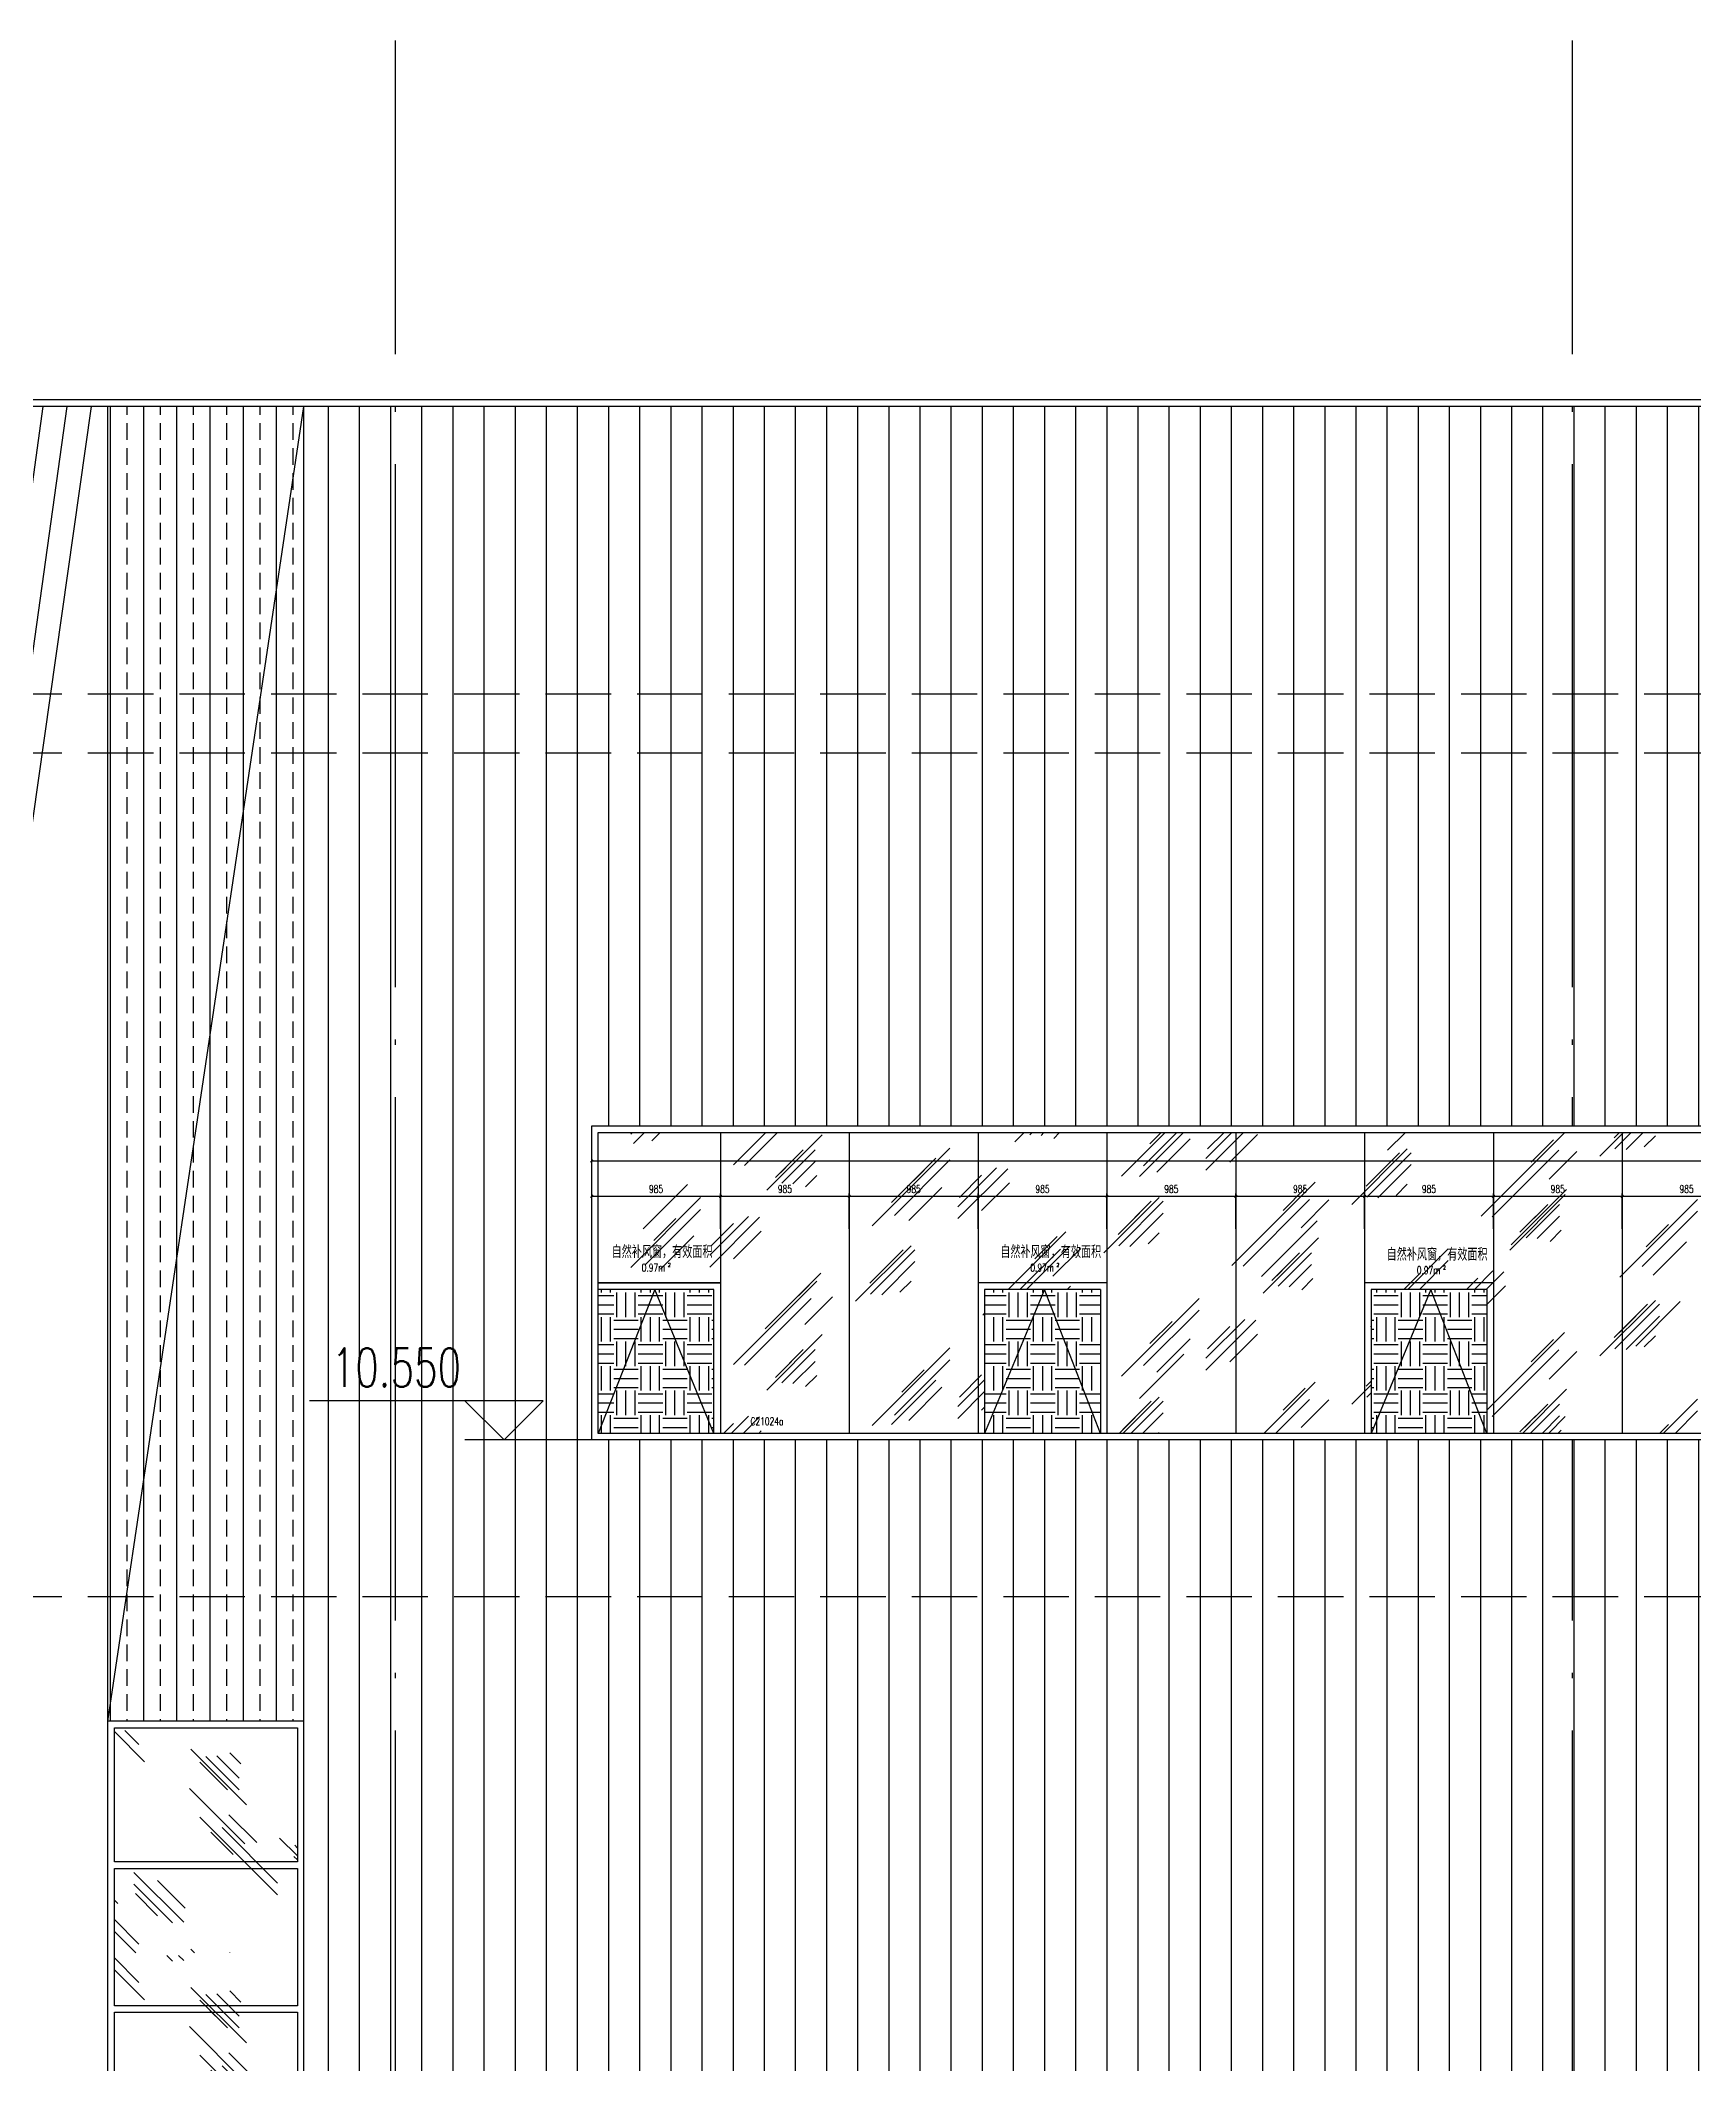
# Model space of a CAD drawing. Extents: x -4210259 to 293730, y -7499 to 868879.
# Drawn here: x 52804 to 65445, y 523021 to 538485 of the extents above; entities that cross this region are included whole.
import ezdxf

# ---------------------------------------------------------------- set-up
doc = ezdxf.new("R2010")
doc.units = 0
doc.header["$LTSCALE"] = 1000
doc.header["$MEASUREMENT"] = 0
doc.linetypes.add('__DASH', pattern=[0.35, 0.25, -0.1])
doc.linetypes.add('DOTE', pattern=[2.4200000000000004, 2, -0.2, 0.02, -0.2])
doc.layers.get('Defpoints').update_dxf_attribs({"color": 210})
for name, color, linetype in [('A-AXIS-DOTE', 14, 'DOTE'), ('A-HATCH-2', 251, 'Continuous'), ('A-LIN-V', 9, 'Continuous'), ('A-WINDOW', 140, 'Continuous'), ('A-门窗表显示尺寸', 160, 'Continuous'), ('AS-WALL', 40, 'Continuous'), ('DIM_ELEV', 3, 'Continuous'), ('PUB_TEXT', 7, 'Continuous'), ('SPACE_HATCH', 8, 'Continuous'), ('参考线', 8, 'Continuous')]:
    doc.layers.add(name, color=color, linetype=linetype)
doc.layers.add('A-WALL-HATCH', color=8, linetype='Continuous', lineweight=13)
doc.layers.add('A-加建区域', color=47, linetype='Continuous', plot=False)
doc.styles.add('_TCH_DIM', font='SIMPLEX', dxfattribs={"bigfont": 'GBCBIG'})
doc.styles.add('_TCH_DIM_T3', font='SIMPLEX', dxfattribs={"width": 0.7058823529411765, "bigfont": 'GBCBIG'})
doc.styles.add('_TCH_SPACE', font='SIMPLEX', dxfattribs={"height": 5, "bigfont": 'GBCBIG'})
doc.styles.add('A-DIM_T3', font='SIMPLEX', dxfattribs={"width": 0.7058823529411765, "bigfont": 'GBCBIG'})
doc.styles.add('A-STANDARD', font='SIMPLEX', dxfattribs={"bigfont": 'GBCBIG'})
doc.dimstyles.new('_TCH_ARCH&&20', dxfattribs={"dimtxt": 59.5, "dimasz": 20, "dimexe": 20, "dimexo": 20, "dimgap": 25.25, "dimtad": 1, "dimdec": 0, "dimzin": 0, "dimdsep": 46, "dimtxsty": '_TCH_DIM_T3', "dimblk": 'ARCHTICK', "dimcen": 0.09, "dimclrt": 7, "dimazin": 2, "dimtfac": 1, "dimtdec": 0, "dimtix": 1, "dimtmove": 2, "dimatfit": 3, "dimfxl": 0, "dimtolj": 1, "dimtzin": 0, "dimarcsym": 0})
doc.dimstyles.new('A-DIM&&20', dxfattribs={"dimtxt": 59.5, "dimasz": 20, "dimexe": 20, "dimexo": 20, "dimgap": 25.25, "dimtad": 1, "dimdec": 0, "dimzin": 0, "dimdsep": 46, "dimtxsty": 'A-DIM_T3', "dimblk": 'ARCHTICK', "dimcen": 0.09, "dimclrt": 7, "dimazin": 2, "dimtfac": 1, "dimtdec": 0, "dimtix": 1, "dimtmove": 2, "dimatfit": 3, "dimfxl": 0, "dimtolj": 1, "dimtzin": 0, "dimarcsym": 0})
pattern_1 = [(90, (0, 0), (-238.125, 0), [])]
pattern_2 = [(0, (0, 0), (187.5, 187.5), [187.5, -187.5]), (0, (0, 70.3125), (187.5, 187.5), [187.5, -187.5]), (0, (0, 140.625), (187.5, 187.5), [187.5, -187.5]), (90, (23.4375, 164.0625), (-187.5, 187.5), [187.5, -187.5]), (90, (93.75, 164.0625), (-187.5, 187.5), [187.5, -187.5]), (90, (164.0625, 164.0625), (-187.5, 187.5), [187.5, -187.5])]

# ---------------------------------------------------------------- blocks, each defined once
blk = doc.blocks.new('_ArchTick')
at = {"color": 0, "linetype": 'ByBlock', "const_width": 0.4}
blk.add_lwpolyline([(-0.5, -0.5), (0.5, 0.5)], dxfattribs=at)
blk = doc.blocks.new('*D1228')
at = {"layer": 'A-门窗表显示尺寸', "color": 0, "lineweight": -2}
for p, q in [((-1802664.319735164, 520137.4520265377), (-1802494.319735164, 520137.4520265377)), ((-1802514.319735164, 519937.4520265377), (-1802514.319735164, 520137.4520265377)), ((-1802664.319735164, 519937.4520265377), (-1802494.319735164, 519937.4520265377))]:
    blk.add_line(p, q, dxfattribs=at)
at = {"layer": 'Defpoints', "color": 0}
for p in [(-1802684.319735164, 520137.4520265377), (-1802514.319735164, 520137.4520265377), (-1802684.319735164, 519937.4520265377)]:
    blk.add_point(p, dxfattribs=at)
at = {"layer": 'A-门窗表显示尺寸', "color": 0, "lineweight": -2, "xscale": 20, "yscale": 20, "zscale": 20}
for p, rotation in [((-1802514.319735164, 520137.4520265377), 90), ((-1802514.319735164, 519937.4520265377), 270)]:
    blk.add_blockref('_ArchTick', p, dxfattribs=dict(at, rotation=rotation))
at = {"layer": 'A-门窗表显示尺寸', "color": 7, "insert": (-1802569.319735163, 520037.4520265381), "char_height": 59.5, "attachment_point": 5, "rotation": 90, "style": '_TCH_DIM_T3'}
blk.add_mtext('\\A1;200', dxfattribs=at)
blk = doc.blocks.new('*D1229')
at = {"layer": 'A-门窗表显示尺寸', "color": 0, "lineweight": -2}
for p, q in [((-1802664.319735164, 521237.4520265376), (-1802494.319735164, 521237.4520265376)), ((-1802514.319735164, 520137.4520265377), (-1802514.319735164, 521237.4520265376)), ((-1802664.319735164, 520137.4520265377), (-1802494.319735164, 520137.4520265377))]:
    blk.add_line(p, q, dxfattribs=at)
at = {"layer": 'Defpoints', "color": 0}
for p in [(-1802684.319735164, 521237.4520265376), (-1802514.319735164, 521237.4520265376), (-1802684.319735164, 520137.4520265377)]:
    blk.add_point(p, dxfattribs=at)
at = {"layer": 'A-门窗表显示尺寸', "color": 0, "lineweight": -2, "xscale": 20, "yscale": 20, "zscale": 20}
for p, rotation in [((-1802514.319735164, 521237.4520265376), 90), ((-1802514.319735164, 520137.4520265377), 270)]:
    blk.add_blockref('_ArchTick', p, dxfattribs=dict(at, rotation=rotation))
at = {"layer": 'A-门窗表显示尺寸', "color": 7, "insert": (-1802569.319735163, 520687.4520265381), "char_height": 59.5, "attachment_point": 5, "rotation": 90, "style": '_TCH_DIM_T3'}
blk.add_mtext('\\A1;1100', dxfattribs=at)
blk = doc.blocks.new('*D1230')
at = {"layer": 'A-门窗表显示尺寸', "color": 0, "lineweight": -2}
for p, q in [((-1802664.319735164, 522337.4520265376), (-1802494.319735164, 522337.4520265376)), ((-1802514.319735164, 521237.4520265376), (-1802514.319735164, 522337.4520265376)), ((-1802664.319735164, 521237.4520265376), (-1802494.319735164, 521237.4520265376))]:
    blk.add_line(p, q, dxfattribs=at)
at = {"layer": 'Defpoints', "color": 0}
for p in [(-1802684.319735164, 522337.4520265376), (-1802514.319735164, 522337.4520265376), (-1802684.319735164, 521237.4520265376)]:
    blk.add_point(p, dxfattribs=at)
at = {"layer": 'A-门窗表显示尺寸', "color": 0, "lineweight": -2, "xscale": 20, "yscale": 20, "zscale": 20}
for p, rotation in [((-1802514.319735164, 522337.4520265376), 90), ((-1802514.319735164, 521237.4520265376), 270)]:
    blk.add_blockref('_ArchTick', p, dxfattribs=dict(at, rotation=rotation))
at = {"layer": 'A-门窗表显示尺寸', "color": 7, "insert": (-1802569.319735163, 521787.452026538), "char_height": 59.5, "attachment_point": 5, "rotation": 90, "style": '_TCH_DIM_T3'}
blk.add_mtext('\\A1;1100', dxfattribs=at)
blk = doc.blocks.new('*D1231')
at = {"layer": 'A-门窗表显示尺寸', "color": 0, "lineweight": -2}
for p, q in [((-1802664.319735164, 523437.4520265376), (-1802494.319735164, 523437.4520265376)), ((-1802514.319735164, 522337.4520265376), (-1802514.319735164, 523437.4520265376)), ((-1802664.319735164, 522337.4520265376), (-1802494.319735164, 522337.4520265376))]:
    blk.add_line(p, q, dxfattribs=at)
at = {"layer": 'Defpoints', "color": 0}
for p in [(-1802684.319735164, 523437.4520265376), (-1802514.319735164, 523437.4520265376), (-1802684.319735164, 522337.4520265376)]:
    blk.add_point(p, dxfattribs=at)
at = {"layer": 'A-门窗表显示尺寸', "color": 0, "lineweight": -2, "xscale": 20, "yscale": 20, "zscale": 20}
for p, rotation in [((-1802514.319735164, 523437.4520265376), 90), ((-1802514.319735164, 522337.4520265376), 270)]:
    blk.add_blockref('_ArchTick', p, dxfattribs=dict(at, rotation=rotation))
at = {"layer": 'A-门窗表显示尺寸', "color": 7, "insert": (-1802569.319735163, 522887.452026538), "char_height": 59.5, "attachment_point": 5, "rotation": 90, "style": '_TCH_DIM_T3'}
blk.add_mtext('\\A1;1100', dxfattribs=at)
blk = doc.blocks.new('*D1232')
at = {"layer": 'A-门窗表显示尺寸', "color": 0, "lineweight": -2}
for p, q in [((-1802664.319735164, 524537.4520265376), (-1802494.319735164, 524537.4520265376)), ((-1802514.319735164, 523437.4520265376), (-1802514.319735164, 524537.4520265376)), ((-1802664.319735164, 523437.4520265376), (-1802494.319735164, 523437.4520265376))]:
    blk.add_line(p, q, dxfattribs=at)
at = {"layer": 'Defpoints', "color": 0}
for p in [(-1802684.319735164, 524537.4520265376), (-1802514.319735164, 524537.4520265376), (-1802684.319735164, 523437.4520265376)]:
    blk.add_point(p, dxfattribs=at)
at = {"layer": 'A-门窗表显示尺寸', "color": 0, "lineweight": -2, "xscale": 20, "yscale": 20, "zscale": 20}
for p, rotation in [((-1802514.319735164, 524537.4520265376), 90), ((-1802514.319735164, 523437.4520265376), 270)]:
    blk.add_blockref('_ArchTick', p, dxfattribs=dict(at, rotation=rotation))
at = {"layer": 'A-门窗表显示尺寸', "color": 7, "insert": (-1802569.319735163, 523987.452026538), "char_height": 59.5, "attachment_point": 5, "rotation": 90, "style": '_TCH_DIM_T3'}
blk.add_mtext('\\A1;1100', dxfattribs=at)
blk = doc.blocks.new('*D1233')
at = {"layer": 'A-门窗表显示尺寸', "color": 0, "lineweight": -2}
for p, q in [((-1802664.319735164, 525637.4520265376), (-1802494.319735164, 525637.4520265376)), ((-1802514.319735164, 524537.4520265376), (-1802514.319735164, 525637.4520265376)), ((-1802664.319735164, 524537.4520265376), (-1802494.319735164, 524537.4520265376))]:
    blk.add_line(p, q, dxfattribs=at)
at = {"layer": 'Defpoints', "color": 0}
for p in [(-1802684.319735164, 525637.4520265376), (-1802514.319735164, 525637.4520265376), (-1802684.319735164, 524537.4520265376)]:
    blk.add_point(p, dxfattribs=at)
at = {"layer": 'A-门窗表显示尺寸', "color": 0, "lineweight": -2, "xscale": 20, "yscale": 20, "zscale": 20}
for p, rotation in [((-1802514.319735164, 525637.4520265376), 90), ((-1802514.319735164, 524537.4520265376), 270)]:
    blk.add_blockref('_ArchTick', p, dxfattribs=dict(at, rotation=rotation))
at = {"layer": 'A-门窗表显示尺寸', "color": 7, "insert": (-1802569.319735163, 525087.452026538), "char_height": 59.5, "attachment_point": 5, "rotation": 90, "style": '_TCH_DIM_T3'}
blk.add_mtext('\\A1;1100', dxfattribs=at)
blk = doc.blocks.new('*D1234')
at = {"layer": 'A-门窗表显示尺寸', "color": 0, "lineweight": -2}
for p, q in [((-1802644.319735164, 525637.4520265376), (-1802300.000000076, 525637.4520265376)), ((-1802320.000000076, 517237.4520265394), (-1802320.000000076, 525637.4520265376)), ((-1802644.319735164, 517237.4520265394), (-1802300.000000076, 517237.4520265394))]:
    blk.add_line(p, q, dxfattribs=at)
at = {"layer": 'Defpoints', "color": 0}
for p in [(-1802664.319735164, 525637.4520265376), (-1802320.000000076, 525637.4520265376), (-1802664.319735164, 517237.4520265394)]:
    blk.add_point(p, dxfattribs=at)
at = {"layer": 'A-门窗表显示尺寸', "color": 0, "lineweight": -2, "xscale": 20, "yscale": 20, "zscale": 20}
for p, rotation in [((-1802320.000000076, 525637.4520265376), 90), ((-1802320.000000076, 517237.4520265394), 270)]:
    blk.add_blockref('_ArchTick', p, dxfattribs=dict(at, rotation=rotation))
at = {"layer": 'A-门窗表显示尺寸', "color": 7, "insert": (-1802375.000000076, 521437.4520265389), "char_height": 59.5, "attachment_point": 5, "rotation": 90, "style": '_TCH_DIM_T3'}
blk.add_mtext('\\A1;8400', dxfattribs=at)
blk = doc.blocks.new('*D1235')
at = {"layer": 'A-门窗表显示尺寸', "color": 0, "lineweight": -2}
for p, q in [((-1803590.399681424, 525102.5479734626), (-1803590.399681424, 525272.0383787705)), ((-1803590.399681424, 525252.0383787705), (-1802090.399681419, 525252.0383787705)), ((-1802090.399681419, 525102.5479734626), (-1802090.399681419, 525272.0383787705))]:
    blk.add_line(p, q, dxfattribs=at)
at = {"layer": 'Defpoints', "color": 0}
for p in [(-1802090.399681419, 525252.0383787705), (-1803590.399681424, 525082.5479734626), (-1802090.399681419, 525082.5479734626)]:
    blk.add_point(p, dxfattribs=at)
at = {"layer": 'A-门窗表显示尺寸', "color": 0, "lineweight": -2, "xscale": 20, "yscale": 20, "zscale": 20, "rotation": 180}
blk.add_blockref('_ArchTick', (-1803590.399681424, 525252.0383787705), dxfattribs=at)
at = {"layer": 'A-门窗表显示尺寸', "color": 0, "lineweight": -2, "xscale": 20, "yscale": 20, "zscale": 20}
blk.add_blockref('_ArchTick', (-1802090.399681419, 525252.0383787705), dxfattribs=at)
at = {"layer": 'A-门窗表显示尺寸', "color": 7, "insert": (-1802840.399681421, 525307.0383787705), "char_height": 59.5, "attachment_point": 5, "style": 'A-DIM_T3'}
blk.add_mtext('\\A1;1500', dxfattribs=at)
blk = doc.blocks.new('*D1482')
at = {"layer": 'A-门窗表显示尺寸', "color": 0, "lineweight": -2}
for p, q in [((88599.33238329354, 519122.5479735103), (88599.33238329354, 519390.0000000253)), ((88599.33238329354, 519370.0000000253), (109599.3323832967, 519370.0000000253)), ((109599.3323832967, 519122.5479735103), (109599.3323832967, 519390.0000000253))]:
    blk.add_line(p, q, dxfattribs=at)
at = {"layer": 'Defpoints', "color": 0}
for p in [(109599.3323832967, 519370.0000000253), (88599.33238329354, 519102.5479735103), (109599.3323832967, 519102.5479735103)]:
    blk.add_point(p, dxfattribs=at)
at = {"layer": 'A-门窗表显示尺寸', "color": 0, "lineweight": -2, "xscale": 20, "yscale": 20, "zscale": 20, "rotation": 180}
blk.add_blockref('_ArchTick', (88599.33238329354, 519370.0000000253), dxfattribs=at)
at = {"layer": 'A-门窗表显示尺寸', "color": 0, "lineweight": -2, "xscale": 20, "yscale": 20, "zscale": 20}
blk.add_blockref('_ArchTick', (109599.3323832967, 519370.0000000253), dxfattribs=at)
at = {"layer": 'A-门窗表显示尺寸', "color": 7, "insert": (99099.33238329511, 519425.0000000253), "char_height": 59.5, "attachment_point": 5, "style": 'A-DIM_T3'}
blk.add_mtext('\\A1;21000', dxfattribs=at)
blk = doc.blocks.new('*D1496')
at = {"layer": 'A-门窗表显示尺寸', "color": 0, "lineweight": -2}
for p, q in [((96479.33238329759, 518850.0000000252), (96479.33238329759, 519120.0000000253)), ((96479.33238329759, 519100.0000000253), (97464.33238329765, 519100.0000000253)), ((97464.33238329765, 518850.0000000252), (97464.33238329765, 519120.0000000253))]:
    blk.add_line(p, q, dxfattribs=at)
at = {"layer": 'Defpoints', "color": 0}
for p in [(97464.33238329765, 519100.0000000253), (96479.33238329759, 518830.0000000252), (97464.33238329765, 518830.0000000252)]:
    blk.add_point(p, dxfattribs=at)
at = {"layer": 'A-门窗表显示尺寸', "color": 0, "lineweight": -2, "xscale": 20, "yscale": 20, "zscale": 20, "rotation": 180}
blk.add_blockref('_ArchTick', (96479.33238329759, 519100.0000000253), dxfattribs=at)
at = {"layer": 'A-门窗表显示尺寸', "color": 0, "lineweight": -2, "xscale": 20, "yscale": 20, "zscale": 20}
blk.add_blockref('_ArchTick', (97464.33238329765, 519100.0000000253), dxfattribs=at)
at = {"layer": 'A-门窗表显示尺寸', "color": 7, "insert": (96971.83238329762, 519155.0000000253), "char_height": 59.5, "attachment_point": 5, "style": 'A-DIM_T3'}
blk.add_mtext('\\A1;985', dxfattribs=at)
blk = doc.blocks.new('*D1497')
at = {"layer": 'A-门窗表显示尺寸', "color": 0, "lineweight": -2}
for p, q in [((95494.33238329782, 518850.0000000252), (95494.33238329782, 519120.0000000253)), ((95494.33238329782, 519100.0000000253), (96479.33238329759, 519100.0000000253)), ((96479.33238329759, 518850.0000000252), (96479.33238329759, 519120.0000000253))]:
    blk.add_line(p, q, dxfattribs=at)
at = {"layer": 'Defpoints', "color": 0}
for p in [(96479.33238329759, 519100.0000000253), (95494.33238329782, 518830.0000000252), (96479.33238329759, 518830.0000000252)]:
    blk.add_point(p, dxfattribs=at)
at = {"layer": 'A-门窗表显示尺寸', "color": 0, "lineweight": -2, "xscale": 20, "yscale": 20, "zscale": 20, "rotation": 180}
blk.add_blockref('_ArchTick', (95494.33238329782, 519100.0000000253), dxfattribs=at)
at = {"layer": 'A-门窗表显示尺寸', "color": 0, "lineweight": -2, "xscale": 20, "yscale": 20, "zscale": 20}
blk.add_blockref('_ArchTick', (96479.33238329759, 519100.0000000253), dxfattribs=at)
at = {"layer": 'A-门窗表显示尺寸', "color": 7, "insert": (95986.8323832977, 519155.0000000253), "char_height": 59.5, "attachment_point": 5, "style": 'A-DIM_T3'}
blk.add_mtext('\\A1;985', dxfattribs=at)
blk = doc.blocks.new('*D1498')
at = {"layer": 'A-门窗表显示尺寸', "color": 0, "lineweight": -2}
for p, q in [((94509.33238329767, 518850.0000000252), (94509.33238329767, 519120.0000000253)), ((94509.33238329767, 519100.0000000253), (95494.33238329782, 519100.0000000253)), ((95494.33238329782, 518850.0000000252), (95494.33238329782, 519120.0000000253))]:
    blk.add_line(p, q, dxfattribs=at)
at = {"layer": 'Defpoints', "color": 0}
for p in [(95494.33238329782, 519100.0000000253), (94509.33238329767, 518830.0000000252), (95494.33238329782, 518830.0000000252)]:
    blk.add_point(p, dxfattribs=at)
at = {"layer": 'A-门窗表显示尺寸', "color": 0, "lineweight": -2, "xscale": 20, "yscale": 20, "zscale": 20, "rotation": 180}
blk.add_blockref('_ArchTick', (94509.33238329767, 519100.0000000253), dxfattribs=at)
at = {"layer": 'A-门窗表显示尺寸', "color": 0, "lineweight": -2, "xscale": 20, "yscale": 20, "zscale": 20}
blk.add_blockref('_ArchTick', (95494.33238329782, 519100.0000000253), dxfattribs=at)
at = {"layer": 'A-门窗表显示尺寸', "color": 7, "insert": (95001.83238329775, 519155.0000000253), "char_height": 59.5, "attachment_point": 5, "style": 'A-DIM_T3'}
blk.add_mtext('\\A1;985', dxfattribs=at)
blk = doc.blocks.new('*D1499')
at = {"layer": 'A-门窗表显示尺寸', "color": 0, "lineweight": -2}
for p, q in [((93524.3323832977, 518850.0000000252), (93524.3323832977, 519120.0000000253)), ((93524.3323832977, 519100.0000000253), (94509.33238329767, 519100.0000000253)), ((94509.33238329767, 518850.0000000252), (94509.33238329767, 519120.0000000253))]:
    blk.add_line(p, q, dxfattribs=at)
at = {"layer": 'Defpoints', "color": 0}
for p in [(94509.33238329767, 519100.0000000253), (93524.3323832977, 518830.0000000252), (94509.33238329767, 518830.0000000252)]:
    blk.add_point(p, dxfattribs=at)
at = {"layer": 'A-门窗表显示尺寸', "color": 0, "lineweight": -2, "xscale": 20, "yscale": 20, "zscale": 20, "rotation": 180}
blk.add_blockref('_ArchTick', (93524.3323832977, 519100.0000000253), dxfattribs=at)
at = {"layer": 'A-门窗表显示尺寸', "color": 0, "lineweight": -2, "xscale": 20, "yscale": 20, "zscale": 20}
blk.add_blockref('_ArchTick', (94509.33238329767, 519100.0000000253), dxfattribs=at)
at = {"layer": 'A-门窗表显示尺寸', "color": 7, "insert": (94016.83238329769, 519155.0000000253), "char_height": 59.5, "attachment_point": 5, "style": 'A-DIM_T3'}
blk.add_mtext('\\A1;985', dxfattribs=at)
blk = doc.blocks.new('*D1500')
at = {"layer": 'A-门窗表显示尺寸', "color": 0, "lineweight": -2}
for p, q in [((92539.33238329788, 518850.0000000252), (92539.33238329788, 519120.0000000253)), ((92539.33238329788, 519100.0000000253), (93524.3323832977, 519100.0000000253)), ((93524.3323832977, 518850.0000000252), (93524.3323832977, 519120.0000000253))]:
    blk.add_line(p, q, dxfattribs=at)
at = {"layer": 'Defpoints', "color": 0}
for p in [(93524.3323832977, 519100.0000000253), (92539.33238329788, 518830.0000000252), (93524.3323832977, 518830.0000000252)]:
    blk.add_point(p, dxfattribs=at)
at = {"layer": 'A-门窗表显示尺寸', "color": 0, "lineweight": -2, "xscale": 20, "yscale": 20, "zscale": 20, "rotation": 180}
blk.add_blockref('_ArchTick', (92539.33238329788, 519100.0000000253), dxfattribs=at)
at = {"layer": 'A-门窗表显示尺寸', "color": 0, "lineweight": -2, "xscale": 20, "yscale": 20, "zscale": 20}
blk.add_blockref('_ArchTick', (93524.3323832977, 519100.0000000253), dxfattribs=at)
at = {"layer": 'A-门窗表显示尺寸', "color": 7, "insert": (93031.83238329779, 519155.0000000253), "char_height": 59.5, "attachment_point": 5, "style": 'A-DIM_T3'}
blk.add_mtext('\\A1;985', dxfattribs=at)
blk = doc.blocks.new('*D1501')
at = {"layer": 'A-门窗表显示尺寸', "color": 0, "lineweight": -2}
for p, q in [((91554.33238329759, 518850.0000000252), (91554.33238329759, 519120.0000000253)), ((91554.33238329759, 519100.0000000253), (92539.33238329788, 519100.0000000253)), ((92539.33238329788, 518850.0000000252), (92539.33238329788, 519120.0000000253))]:
    blk.add_line(p, q, dxfattribs=at)
at = {"layer": 'Defpoints', "color": 0}
for p in [(92539.33238329788, 519100.0000000253), (91554.33238329759, 518830.0000000252), (92539.33238329788, 518830.0000000252)]:
    blk.add_point(p, dxfattribs=at)
at = {"layer": 'A-门窗表显示尺寸', "color": 0, "lineweight": -2, "xscale": 20, "yscale": 20, "zscale": 20, "rotation": 180}
blk.add_blockref('_ArchTick', (91554.33238329759, 519100.0000000253), dxfattribs=at)
at = {"layer": 'A-门窗表显示尺寸', "color": 0, "lineweight": -2, "xscale": 20, "yscale": 20, "zscale": 20}
blk.add_blockref('_ArchTick', (92539.33238329788, 519100.0000000253), dxfattribs=at)
at = {"layer": 'A-门窗表显示尺寸', "color": 7, "insert": (92046.83238329773, 519155.0000000253), "char_height": 59.5, "attachment_point": 5, "style": 'A-DIM_T3'}
blk.add_mtext('\\A1;985', dxfattribs=at)
blk = doc.blocks.new('*D1502')
at = {"layer": 'A-门窗表显示尺寸', "color": 0, "lineweight": -2}
for p, q in [((90569.33238329753, 518850.0000000252), (90569.33238329753, 519120.0000000253)), ((90569.33238329753, 519100.0000000253), (91554.33238329759, 519100.0000000253)), ((91554.33238329759, 518850.0000000252), (91554.33238329759, 519120.0000000253))]:
    blk.add_line(p, q, dxfattribs=at)
at = {"layer": 'Defpoints', "color": 0}
for p in [(91554.33238329759, 519100.0000000253), (90569.33238329753, 518830.0000000252), (91554.33238329759, 518830.0000000252)]:
    blk.add_point(p, dxfattribs=at)
at = {"layer": 'A-门窗表显示尺寸', "color": 0, "lineweight": -2, "xscale": 20, "yscale": 20, "zscale": 20, "rotation": 180}
blk.add_blockref('_ArchTick', (90569.33238329753, 519100.0000000253), dxfattribs=at)
at = {"layer": 'A-门窗表显示尺寸', "color": 0, "lineweight": -2, "xscale": 20, "yscale": 20, "zscale": 20}
blk.add_blockref('_ArchTick', (91554.33238329759, 519100.0000000253), dxfattribs=at)
at = {"layer": 'A-门窗表显示尺寸', "color": 7, "insert": (91061.83238329756, 519155.0000000253), "char_height": 59.5, "attachment_point": 5, "style": 'A-DIM_T3'}
blk.add_mtext('\\A1;985', dxfattribs=at)
blk = doc.blocks.new('*D1503')
at = {"layer": 'A-门窗表显示尺寸', "color": 0, "lineweight": -2}
for p, q in [((89584.33238329759, 518850.0000000252), (89584.33238329759, 519120.0000000253)), ((89584.33238329759, 519100.0000000253), (90569.33238329753, 519100.0000000253)), ((90569.33238329753, 518850.0000000252), (90569.33238329753, 519120.0000000253))]:
    blk.add_line(p, q, dxfattribs=at)
at = {"layer": 'Defpoints', "color": 0}
for p in [(90569.33238329753, 519100.0000000253), (89584.33238329759, 518830.0000000252), (90569.33238329753, 518830.0000000252)]:
    blk.add_point(p, dxfattribs=at)
at = {"layer": 'A-门窗表显示尺寸', "color": 0, "lineweight": -2, "xscale": 20, "yscale": 20, "zscale": 20, "rotation": 180}
blk.add_blockref('_ArchTick', (89584.33238329759, 519100.0000000253), dxfattribs=at)
at = {"layer": 'A-门窗表显示尺寸', "color": 0, "lineweight": -2, "xscale": 20, "yscale": 20, "zscale": 20}
blk.add_blockref('_ArchTick', (90569.33238329753, 519100.0000000253), dxfattribs=at)
at = {"layer": 'A-门窗表显示尺寸', "color": 7, "insert": (90076.83238329756, 519155.0000000253), "char_height": 59.5, "attachment_point": 5, "style": 'A-DIM_T3'}
blk.add_mtext('\\A1;985', dxfattribs=at)
blk = doc.blocks.new('*D1504')
at = {"layer": 'A-门窗表显示尺寸', "color": 0, "lineweight": -2}
for p, q in [((88599.33238329357, 518850.0000000252), (88599.33238329357, 519120.0000000253)), ((88599.33238329357, 519100.0000000253), (89584.33238329759, 519100.0000000253)), ((89584.33238329759, 518850.0000000252), (89584.33238329759, 519120.0000000253))]:
    blk.add_line(p, q, dxfattribs=at)
at = {"layer": 'Defpoints', "color": 0}
for p in [(89584.33238329759, 519100.0000000253), (88599.33238329357, 518830.0000000252), (89584.33238329759, 518830.0000000252)]:
    blk.add_point(p, dxfattribs=at)
at = {"layer": 'A-门窗表显示尺寸', "color": 0, "lineweight": -2, "xscale": 20, "yscale": 20, "zscale": 20, "rotation": 180}
blk.add_blockref('_ArchTick', (88599.33238329357, 519100.0000000253), dxfattribs=at)
at = {"layer": 'A-门窗表显示尺寸', "color": 0, "lineweight": -2, "xscale": 20, "yscale": 20, "zscale": 20}
blk.add_blockref('_ArchTick', (89584.33238329759, 519100.0000000253), dxfattribs=at)
at = {"layer": 'A-门窗表显示尺寸', "color": 7, "insert": (89091.83238329558, 519155.0000000253), "char_height": 59.5, "attachment_point": 5, "style": 'A-DIM_T3'}
blk.add_mtext('\\A1;985', dxfattribs=at)
blk = doc.blocks.new('C1454')
at = {"layer": 'A-HATCH-2'}
h = blk.add_hatch(dxfattribs=at)
h.set_pattern_fill('ANSI38', color=256, scale=50)
h.set_pattern_definition([(45, (0, 0), (-56.12660075668221, 56.12660075668221), []), (135, (0, 0), (-168.3798022700466, 56.12660075668222), [198.4375, -119.0625])])
h.paths.add_polyline_path([(-1803590.3996815, 520137.4520265375), (-1802090.399681419, 520137.4520265375), (-1802090.399681419, 519937.4520265375), (-1803590.3996815, 519937.4520265375)])
at = {"layer": 'A-WALL-HATCH'}
h = blk.add_hatch(dxfattribs=at)
h.set_pattern_fill('玻璃2', color=256, scale=100)
h.set_pattern_definition([(45, (2950370.000000008, 40.00000002526212), (0, 1527.350647362943), [600, -360, 600, -360, 240, -523.28157]), (45, (2950340.000000008, 70.00000002526212), (0, 1527.350647362943), [480, -600, 360, -360, 420, -463.28157]), (45, (2950340.000000008, 160.0000000252621), (0, 1527.350647362943), [360, -720, 240, -360, 540, -463.28157]), (45, (2950430.000000008, 70.00000002526212), (0, 1527.350647362943), [360, -720, 300, -1303.2815]), (45, (2950520.000000008, 160.0000000252621), (0, 1527.350647362943), [180, -900, 120, -1483.2815]), (45, (2950370.000000008, 310.0000000252621), (0, 1527.350647362943), [120, -900, 120, -480, 300, -763.28157]), (45, (2950910.000000008, 220.0000000252621), (0, 1527.350647362943), [600, -900, 720, -475.28157]), (45, (2950910.000000008, 130.0000000252621), (0, 1527.350647362943), [840, -600, 900, -355.28157]), (45, (2951060.000000008, 250.0000000252621), (0, -1697.056274847714), [600, -840, 480, -763.28157]), (45, (2950970.000000008, 430.0000000252621), (0, 1527.350647362943), [300, -1200, 360, -823.28157]), (45, (2951150.000000008, 340.0000000252621), (0, 1527.350647362943), [240, -1200, 240, -1003.2815])])
h.paths.add_polyline_path([(-1803540.399681425, 523867.4520265374), (-1802140.399681419, 523867.4520265374), (-1802140.399681419, 525567.4520265374), (-1803540.399681425, 525567.4520265374)])
h = blk.add_hatch(dxfattribs=at)
h.set_pattern_fill('玻璃2', color=256, scale=100)
h.set_pattern_definition([(45, (2950370.000000008, -1779.999999974738), (0, 1527.350647362943), [600, -360, 600, -360, 240, -523.28157]), (45, (2950340.000000008, -1749.999999974738), (0, 1527.350647362943), [480, -600, 360, -360, 420, -463.28157]), (45, (2950340.000000008, -1659.999999974738), (0, 1527.350647362943), [360, -720, 240, -360, 540, -463.28157]), (45, (2950430.000000008, -1749.999999974738), (0, 1527.350647362943), [360, -720, 300, -1303.2815]), (45, (2950520.000000008, -1659.999999974738), (0, 1527.350647362943), [180, -900, 120, -1483.2815]), (45, (2950370.000000008, -1509.999999974738), (0, 1527.350647362943), [120, -900, 120, -480, 300, -763.28157]), (45, (2950910.000000008, -1599.999999974738), (0, 1527.350647362943), [600, -900, 720, -475.28157]), (45, (2950910.000000008, -1689.999999974738), (0, 1527.350647362943), [840, -600, 900, -355.28157]), (45, (2951060.000000008, -1569.999999974738), (0, -1697.056274847714), [600, -840, 480, -763.28157]), (45, (2950970.000000008, -1389.999999974738), (0, 1527.350647362943), [300, -1200, 360, -823.28157]), (45, (2951150.000000008, -1479.999999974738), (0, 1527.350647362943), [240, -1200, 240, -1003.2815])])
h.paths.add_polyline_path([(-1802140.399681419, 522332.4520265374), (-1803540.399681425, 522332.4520265374), (-1803540.399681425, 522047.4520265374), (-1802140.399681419, 522047.4520265374)])
h.paths.add_polyline_path([(-1803540.399681425, 522382.4520265374), (-1802140.399681419, 522382.4520265374), (-1802140.399681419, 523847.4520265374), (-1803540.399681425, 523847.4520265374)])
h = blk.add_hatch(dxfattribs=at)
h.set_pattern_fill('玻璃2', color=256, scale=100)
h.set_pattern_definition([(45, (2950370.000000008, -3594.999999974738), (0, 1527.350647362943), [600, -360, 600, -360, 240, -523.28157]), (45, (2950340.000000008, -3564.999999974738), (0, 1527.350647362943), [480, -600, 360, -360, 420, -463.28157]), (45, (2950340.000000008, -3474.999999974738), (0, 1527.350647362943), [360, -720, 240, -360, 540, -463.28157]), (45, (2950430.000000008, -3564.999999974738), (0, 1527.350647362943), [360, -720, 300, -1303.2815]), (45, (2950520.000000008, -3474.999999974738), (0, 1527.350647362943), [180, -900, 120, -1483.2815]), (45, (2950370.000000008, -3324.999999974738), (0, 1527.350647362943), [120, -900, 120, -480, 300, -763.28157]), (45, (2950910.000000008, -3414.999999974738), (0, 1527.350647362943), [600, -900, 720, -475.28157]), (45, (2950910.000000008, -3504.999999974738), (0, 1527.350647362943), [840, -600, 900, -355.28157]), (45, (2951060.000000008, -3384.999999974738), (0, -1697.056274847714), [600, -840, 480, -763.28157]), (45, (2950970.000000008, -3204.999999974738), (0, 1527.350647362943), [300, -1200, 360, -823.28157]), (45, (2951150.000000008, -3294.999999974738), (0, 1527.350647362943), [240, -1200, 240, -1003.2815])])
h.paths.add_polyline_path([(-1803540.399681425, 520232.4520265374), (-1802140.399681419, 520232.4520265374), (-1802140.399681419, 522032.4520265374), (-1803540.399681425, 522032.4520265374)])
at = {"layer": 'A-LIN-V'}
for p, q in [((-1803590.399681425, 525637.4520265374), (-1802090.399681419, 525637.4520265374)), ((-1803590.3996815, 520137.4520265375), (-1802190.399681494, 520137.4520265375))]:
    blk.add_line(p, q, dxfattribs=at)
at = {"layer": 'A-WALL-HATCH'}
blk.add_line((-1802314.319735163, 519937.4520265375), (-1802314.319735163, 520137.4520265375), dxfattribs=at)
at = {"layer": 'A-WINDOW'}
for p, q in [((-1803590.399681424, 520117.4520265375), (-1803590.399681424, 525637.4520265374)), ((-1803590.399681425, 525637.4520265374), (-1802090.399681419, 525637.4520265374)), ((-1802090.399681419, 520117.4520265375), (-1802090.399681419, 525637.4520265374)), ((-1803590.399681425, 520137.4520265375), (-1802090.399681419, 520137.4520265375))]:
    blk.add_line(p, q, dxfattribs=at)
for points in [[(-1803540.399681014, 524562.4520265374), (-1802140.399681009, 524562.4520265374), (-1802140.399681419, 525587.4520265374), (-1803540.399681425, 525587.4520265374)], [(-1803540.399681014, 523462.4520265374), (-1802140.399681009, 523462.4520265374), (-1802140.399681009, 524512.4520265374), (-1803540.399681014, 524512.4520265374)], [(-1803540.399681014, 522362.4520265374), (-1802140.399681009, 522362.4520265374), (-1802140.399681009, 523412.4520265374), (-1803540.399681014, 523412.4520265374)], [(-1803540.399681015, 522312.4520265374), (-1803540.399681015, 521262.4520265374), (-1802140.399681009, 521262.4520265374), (-1802140.399681009, 522312.4520265374)], [(-1803540.399681425, 520187.4520265374), (-1802140.399681419, 520187.4520265374), (-1802140.399681009, 521212.4520265374), (-1803540.399681015, 521212.4520265374)], [(-1803590.3996815, 520137.4520265375), (-1802090.399681419, 520137.4520265375), (-1802090.399681419, 519937.4520265375), (-1803590.3996815, 519937.4520265375)]]:
    blk.add_lwpolyline(points, close=True, dxfattribs=at)
at = {"layer": 'A-门窗表显示尺寸'}
for p1, p2, distance, dimstyle, picture, middle in [((-1802684.319735163, 524537.4520265374), (-1802684.319735163, 525637.4520265374), -169.99999999883585, '_TCH_ARCH&&20', '*D1233', (-1802569.319735163, 525087.452026538)), ((-1802664.319735163, 517237.4520265392), (-1802664.319735163, 525637.4520265374), -344.31973508698866, '_TCH_ARCH&&20', '*D1234', (-1802375.000000076, 521437.4520265389)), ((-1803590.399681424, 525082.5479734626), (-1802090.399681419, 525082.5479734626), 169.49040530784987, 'A-DIM&&20', '*D1235', (-1802840.399681421, 525307.0383787705)), ((-1802684.319735163, 523437.4520265374), (-1802684.319735163, 524537.4520265374), -169.99999999883585, '_TCH_ARCH&&20', '*D1232', (-1802569.319735163, 523987.452026538)), ((-1802684.319735163, 522337.4520265374), (-1802684.319735163, 523437.4520265374), -169.99999999883585, '_TCH_ARCH&&20', '*D1231', (-1802569.319735163, 522887.452026538)), ((-1802684.319735163, 521237.4520265374), (-1802684.319735163, 522337.4520265374), -169.99999999883585, '_TCH_ARCH&&20', '*D1230', (-1802569.319735163, 521787.452026538)), ((-1802684.319735163, 520137.4520265375), (-1802684.319735163, 521237.4520265374), -169.99999999883585, '_TCH_ARCH&&20', '*D1229', (-1802569.319735163, 520687.4520265381)), ((-1802684.319735163, 519937.4520265375), (-1802684.319735163, 520137.4520265375), -169.99999999883585, '_TCH_ARCH&&20', '*D1228', (-1802569.319735163, 520037.4520265381))]:
    dim = blk.add_aligned_dim(p1=p1, p2=p2, distance=distance, dimstyle=dimstyle, dxfattribs=at)
    dim.commit()
    dim.dimension.update_dxf_attribs({"geometry": picture, "text_midpoint": middle})
blk = doc.blocks.new('ry56')
blk.add_wipeout([(88599.33238329344, 517237.4520265405), (109599.33238329666, 517237.4520265172), (109599.33238329669, 519637.4520265405), (88599.33238329343, 519637.4520265404)]).dxf.layer = '参考线'
at = {"layer": 'A-WALL-HATCH'}
h = blk.add_hatch(dxfattribs=at)
h.set_pattern_fill('玻璃2', color=256, scale=100, angle=180)
h.set_pattern_definition([(225, (298528.6647665882, -10610.00000000844), (-1.870465081468666e-13, -1527.350647362943), [600, -360, 600, -360, 240, -523.28157]), (225, (298558.6647665882, -10640.00000000844), (-1.870465081468666e-13, -1527.350647362943), [480, -600, 360, -360, 420, -463.28157]), (225, (298558.6647665882, -10730.00000000844), (-1.870465081468666e-13, -1527.350647362943), [360, -720, 240, -360, 540, -463.28157]), (225, (298468.6647665882, -10640.00000000844), (-1.870465081468666e-13, -1527.350647362943), [360, -720, 300, -1303.2815]), (225, (298378.6647665882, -10730.00000000844), (-1.870465081468666e-13, -1527.350647362943), [180, -900, 120, -1483.2815]), (225, (298528.6647665882, -10880.00000000844), (-1.870465081468666e-13, -1527.350647362943), [120, -900, 120, -480, 300, -763.2815700000001]), (225, (297988.6647665882, -10790.00000000844), (-1.870465081468666e-13, -1527.350647362943), [600, -900, 720, -475.28157]), (225, (297988.6647665882, -10700.00000000844), (-1.870465081468666e-13, -1527.350647362943), [840, -600, 900, -355.28157]), (225, (297838.6647665882, -10820.00000000844), (2.078294534965184e-13, 1697.056274847714), [600, -840, 480, -763.2815700000001]), (225, (297928.6647665882, -11000.00000000844), (-1.870465081468666e-13, -1527.350647362943), [300, -1200, 360, -823.2815700000001]), (225, (297748.6647665882, -10910.00000000844), (-1.870465081468666e-13, -1527.350647362943), [240, -1200, 240, -1003.2815])])
h.paths.add_polyline_path([(88899.33238329343, 518387.4520265583), (89534.332383297, 518387.4520265583), (89534.33238329703, 517287.4520265393), (91604.33238329703, 517287.452026537), (91604.33238329703, 518387.4520265547), (92489.33238329715, 518387.4520265547), (92489.33238329712, 517287.4520265359), (94559.33238329706, 517287.4520265337), (94559.33238329703, 518387.4520265513), (95444.33238329712, 518387.4520265513), (95444.33238329712, 517287.4520265328), (98449.3323832984, 517287.4520265295), (98449.3323832984, 518437.4520265281), (99749.3323832931, 518437.4520265282), (99749.33238329313, 517287.452026528), (102754.3323832931, 517287.4520265248), (102754.3323832931, 518387.4520265732), (103639.3323832767, 518387.4520265732), (103639.3323832767, 517287.4520265238), (105709.3323832931, 517287.4520265214), (105709.3323832931, 518387.4520265766), (106594.3323832932, 518387.4520265766), (106594.3323832932, 517287.4520265204), (108614.3323832918, 517287.4520265181), (108614.3323832931, 518437.4520265397), (109599.3323832903, 518437.452026531), (109599.3323832903, 519587.4520265427), (88899.33238329343, 519587.4520265404)])
at = {"layer": 'SPACE_HATCH'}
h = blk.add_hatch(dxfattribs=at)
h.set_pattern_fill('土壤', color=256, scale=50, style=0)
h.set_pattern_definition(pattern_2)
h.paths.add_polyline_path([(88649.33238363726, 518387.4520266724), (89534.33238336281, 518387.4520264528), (89534.33238322425, 517287.4520265567), (88649.33238352259, 517287.4520264336)])
h = blk.add_hatch(dxfattribs=at)
h.set_pattern_fill('土壤', color=256, scale=50, style=0)
h.set_pattern_definition(pattern_2)
h.paths.add_polyline_path([(91604.33238334415, 518387.4520267004), (92489.33238336883, 518387.4520264499), (92489.3323832303, 517287.4520265753), (91604.33238322951, 517287.4520264574)])
h = blk.add_hatch(dxfattribs=at)
h.set_pattern_fill('土壤', color=256, scale=50, style=0)
h.set_pattern_definition(pattern_2)
h.paths.add_polyline_path([(94559.3323833544, 518387.4520266742), (95444.33238336883, 518387.4520264465), (95444.3323832303, 517287.4520265719), (94559.33238323976, 517287.4520264405)])
at = {"layer": 'A-WINDOW'}
for p, q in [((88599.33238329989, 517287.4520265216), (88599.33238329989, 519587.4520265404)), ((89584.33238329578, 519587.4520265195), (89584.3323832984, 517287.4520265181)), ((90569.33238329578, 519587.4520265206), (90569.3323832984, 517287.4520265192)), ((91554.33238329578, 519587.4520265216), (91554.3323832984, 517287.4520265202)), ((92539.33238329578, 519587.4520265227), (92539.3323832984, 517287.4520265213)), ((93524.33238329578, 519587.4520265237), (93524.3323832984, 517287.4520265223)), ((94509.33238329578, 519587.4520265248), (94509.3323832984, 517287.4520265234)), ((95494.33238329578, 519587.4520265258), (95494.3323832984, 517287.4520265244)), ((96479.33238329578, 519587.4520265269), (96479.3323832984, 517287.4520265255)), ((89584.33238329715, 518437.4520265386), (88649.33238329648, 518437.4520265181)), ((88649.33238359756, 518437.4520265171), (89584.33238359823, 518437.4520265397)), ((89534.33238329703, 518387.4520265583), (88649.33238359756, 518387.452026537)), ((89534.33238329578, 517287.4520265379), (89534.33238329703, 518387.4520265583)), ((92539.3323832971, 518437.4520265139), (91554.33238329703, 518437.452026515)), ((92489.33238329712, 518387.4520265766), (91604.33238329703, 518387.4520265547)), ((91604.33238329703, 518387.4520265547), (91604.33238329703, 517287.4520265286)), ((92489.33238329712, 518387.4520265766), (92489.33238329712, 517287.4520265505)), ((95494.3323832971, 518437.4520265106), (94509.33238329703, 518437.4520265116)), ((95444.33238329712, 518387.4520265732), (94559.33238329703, 518387.4520265513)), ((94559.33238329703, 518387.4520265513), (94559.33238329703, 517287.4520265252)), ((95444.33238329712, 518387.4520265732), (95444.33238329712, 517287.4520265471))]:
    blk.add_line(p, q, dxfattribs=at)
for points in [[(109599.3323832967, 517237.4520265171), (88599.33238329343, 517237.4520265404), (88599.33238329343, 519637.4520265404), (109599.3323832967, 519637.4520265404)], [(109549.3323832967, 517287.4520265171), (88649.33238329343, 517287.4520265401), (88649.33238329343, 519587.4520265404), (109549.3323832967, 519587.4520265404)]]:
    blk.add_lwpolyline(points, close=True, dxfattribs=at)
for points in [[(89534.33238329703, 517287.452026477), (89081.8181818075, 518387.4520265182), (88649.33238359756, 517287.4520264983)], [(92489.33238329712, 517287.4520264587), (92061.81818180523, 518387.4520265214), (91604.33238329703, 517287.4520264806)], [(95444.33238329712, 517287.4520264621), (95016.81818180523, 518387.4520265248), (94559.33238329703, 517287.452026484)]]:
    blk.add_lwpolyline(points, dxfattribs=at)
at = {"layer": 'A-加建区域', "style": '_TCH_SPACE'}
for p in [(88751.6986614497, 518627.4520265204), (91723.51684295478, 518627.4520265204), (94678.51684295478, 518607.4520265204)]:
    blk.add_text('自然补风窗，有效面积', height=96.45390070921985, dxfattribs=at).set_placement(p)
at = {"layer": 'A-加建区域', "style": '_TCH_SPACE', "width": 0.7058823529411765}
for s, height, p in [('0.97m', 59.5, (88981.93270400289, 518525.0770265204)), ('2', 29.75, (89181.93270400289, 518560.0770265204)), ('0.97m', 59.5, (91953.75088550796, 518525.0770265204)), ('2', 29.75, (92153.75088550796, 518560.0770265204)), ('0.97m', 59.5, (94908.75088550796, 518505.0770265204)), ('2', 29.75, (95108.75088550796, 518540.0770265204))]:
    blk.add_text(s, height=height, dxfattribs=at).set_placement(p)
at = {"layer": 'A-门窗表显示尺寸', "color": 1, "style": 'A-STANDARD', "width": 0.7058823529411765}
blk.add_text('C21024a', height=59.5, dxfattribs=at).set_placement((89813.93270185287, 517350.0000000253))
at = {"layer": 'A-门窗表显示尺寸'}
dim = blk.add_linear_dim(base=(109599.3323832967, 519370.0000000253), p1=(88599.33238329354, 519102.5479735103), p2=(109599.3323832967, 519102.5479735103), angle=0, dimstyle='A-DIM&&20', dxfattribs=at)
dim.commit()
dim.dimension.update_dxf_attribs({"geometry": '*D1482', "text_midpoint": (99099.33238329511, 519425.0000000253), "dimtype": 161})
for p1, p2, picture, middle in [((88599.33238329357, 518830.0000000252), (89584.33238329759, 518830.0000000252), '*D1504', (89091.83238329558, 519155.0000000253)), ((89584.33238329759, 518830.0000000252), (90569.33238329753, 518830.0000000252), '*D1503', (90076.83238329756, 519155.0000000253)), ((90569.33238329753, 518830.0000000252), (91554.33238329759, 518830.0000000252), '*D1502', (91061.83238329756, 519155.0000000253)), ((91554.33238329759, 518830.0000000252), (92539.33238329788, 518830.0000000252), '*D1501', (92046.83238329773, 519155.0000000253)), ((92539.33238329788, 518830.0000000252), (93524.3323832977, 518830.0000000252), '*D1500', (93031.83238329779, 519155.0000000253)), ((93524.3323832977, 518830.0000000252), (94509.33238329767, 518830.0000000252), '*D1499', (94016.83238329769, 519155.0000000253)), ((94509.33238329767, 518830.0000000252), (95494.33238329782, 518830.0000000252), '*D1498', (95001.83238329775, 519155.0000000253)), ((95494.33238329782, 518830.0000000252), (96479.33238329759, 518830.0000000252), '*D1497', (95986.8323832977, 519155.0000000253)), ((96479.33238329759, 518830.0000000252), (97464.33238329765, 518830.0000000252), '*D1496', (96971.83238329762, 519155.0000000253))]:
    dim = blk.add_aligned_dim(p1=p1, p2=p2, distance=270.0000000001164, dimstyle='A-DIM&&20', dxfattribs=at)
    dim.commit()
    dim.dimension.update_dxf_attribs({"geometry": picture, "text_midpoint": middle})

msp = doc.modelspace()

# ---------------------------------------------------------------- hatches: boundary and pattern name
at = {"layer": 'A-HATCH-2'}
h = msp.add_hatch(dxfattribs=at)
h.set_pattern_fill('ANSI31', color=256, scale=150, angle=45)
h.set_pattern_definition([(90, (-40598628125.62118, -3384804562.000004), (-238.125, -1.848892746611746e-30), [])])
h.paths.add_polyline_path([(53319.33242419607, 517237.4520265286), (51019.33238329848, 517237.452026521), (51019.33238329848, 519637.4520265404), (30119.33238330029, 519637.4520265404), (30119.33238330029, 517237.4520265171), (51019.33238329846, 517237.4520265288), (27919.33238329866, 517237.4520265209), (27919.33238329845, 535687.4520265247), (53319.33242419583, 535687.4520265248)])
h = msp.add_hatch(dxfattribs=at)
h.set_pattern_fill('ANSI33', color=256, scale=80, angle=45)
h.set_pattern_definition([(90, (0, 0), (-254, 0), []), (90, (127.0000548563661, 127.0000548563661), (-254, 0), [127, -63.5])])
h.paths.add_polyline_path([(54819.33240445598, 525637.4520265121), (53319.33240437589, 525637.4520265121), (53319.33240437589, 535687.4520265247), (54819.33240445598, 535687.4520265247)])
h = msp.add_hatch(dxfattribs=at)
h.set_pattern_fill('ANSI31', color=256, scale=150, angle=45)
h.set_pattern_definition(pattern_1)
h.paths.add_polyline_path([(57018.93270186847, 517237.4520265248), (54819.33242420084, 517237.4520265248), (54819.33242420084, 535687.4522469701), (57018.93270186847, 535687.4522469701)])
h = msp.add_hatch(dxfattribs=at)
h.set_pattern_fill('ANSI31', color=256, scale=150, angle=45)
h.set_pattern_definition(pattern_1)
h.paths.add_polyline_path([(57019.33238328411, 535687.4520265248), (63019.33238326688, 535687.4520265248), (63019.33238326688, 522237.4520265249), (57019.33238328411, 522237.4520265248)])
h = msp.add_hatch(dxfattribs=at)
h.set_pattern_fill('ANSI31', color=256, scale=150, angle=45)
h.set_pattern_definition(pattern_1)
h.paths.add_polyline_path([(63019.33238326688, 535687.4520265248), (80319.332403732, 535687.4520265248), (80319.332403732, 525637.4520265374), (80319.332403732, 520237.4520265374), (80319.332403732, 520037.4520265374), (80319.33240386331, 517237.4520265248), (63019.33238326688, 517237.4520265248)])
h.paths.add_polyline_path([(65319.33238330635, 519637.4520265404), (65319.33238330635, 517237.4520265171), (78019.33238330379, 517237.4520265404), (78019.33238330379, 519637.4520265404)])
h.paths.add_polyline_path([(65369.33238330635, 519587.4520265404), (65369.33238330635, 517287.4520265172), (77969.33238330379, 517287.4520265403), (77969.33238330379, 519587.4520265404)], flags=16)
h.paths.add_polyline_path([(65577.15940982127, 518348.5770265289), (65577.15940982127, 518526.3270265289), (65666.40940982127, 518526.3270265289), (65666.40940982127, 518348.5770265289)], flags=0)
h.paths.add_polyline_path([(71774.20738330507, 519380.3750000254), (71564.45738330507, 519380.3750000254), (71564.45738330507, 519469.6250000254), (71774.20738330507, 519469.6250000254)], flags=0)
h.paths.add_polyline_path([(77934.60706474434, 517335.1250000254), (77680.85706474434, 517335.1250000254), (77680.85706474434, 517424.3750000254), (77934.60706474434, 517424.3750000254)], flags=0)

# ---------------------------------------------------------------- linework, layer by layer
at = {"layer": 'A-AXIS-DOTE', "ltscale": 2}
for p, q in [((55519.33238329893, 511887.4520265246), (55519.33238329878, 538485.0684404911)), ((64519.33238329849, 511887.4520265246), (64519.33238329843, 538485.0684404911))]:
    msp.add_line(p, q, dxfattribs=at)
at = {"layer": 'A-AXIS-DOTE', "linetype": '__DASH', "ltscale": 2}
for p, q in [((176167.5328996544, 535737.4520265248), (-23524.547576622, 535737.4520265249)), ((176167.5328996544, 533487.4520265249), (-23524.547576622, 533487.452026525)), ((176167.5328996544, 533037.4520265247), (-23524.547576622, 533037.4520265248))]:
    msp.add_line(p, q, dxfattribs=at)
at = {"layer": 'A-LIN-V'}
for p, q in [((168419.3323860153, 535737.4520265247), (-17180.66763176641, 535737.4520265249)), ((168419.3323860153, 535687.4520265247), (-17180.66763176641, 535687.4520265249)), ((53319.33242419595, 525637.4520265374), (53319.33242419595, 535687.4520265247)), ((54819.33242420084, 525637.4520265305), (54819.33242420084, 535687.4520265178))]:
    msp.add_line(p, q, dxfattribs=at)
at = {"layer": 'A-加建区域', "linetype": '__DASH', "ltscale": 2}
msp.add_line((176167.5328996544, 526587.4520265248), (-23524.54757662199, 526587.4520265248), dxfattribs=at)
at = {"layer": 'AS-WALL'}
msp.add_lwpolyline([(53319.33242419595, 525637.4520265386), (53319.33242419595, 525637.4520265386), (54819.33240445587, 535687.4520265247)], dxfattribs=at)
at = {"layer": 'DIM_ELEV'}
for p, q in [((56649.33238331033, 528087.4520265488), (54861.33238331033, 528087.4520265488)), ((56349.33238331033, 527787.4520265488), (56049.33238331033, 528087.4520265488)), ((56349.33238331033, 527787.4520265488), (56649.33238331033, 528087.4520265488))]:
    msp.add_line(p, q, dxfattribs=at)

# ---------------------------------------------------------------- block references
at = {"layer": 'A-LIN-V', "xscale": -1}
msp.add_blockref('C1454', (-1748771.067257223, 1.105945557355881e-09), dxfattribs=at)

# ---------------------------------------------------------------- texts
at = {"layer": 'PUB_TEXT', "style": '_TCH_DIM', "width": 0.7058823529411765}
msp.add_text('10.550', height=297.5, dxfattribs=at).set_placement((55031.33238331033, 528192.4520265488))

# ---------------------------------------------------------------- next in the draw order: block references
at = {"layer": 'A-LIN-V'}
msp.add_blockref('ry56', (-31580.00000002325, 10550.00000000844), dxfattribs=at)

# ---------------------------------------------------------------- next in the draw order: linework, layer by layer
at = {"layer": 'DIM_ELEV'}
msp.add_line((57049.33238331033, 527787.4520265488), (56049.33238331033, 527787.4520265488), dxfattribs=at)

doc.saveas('drawing.dxf')
